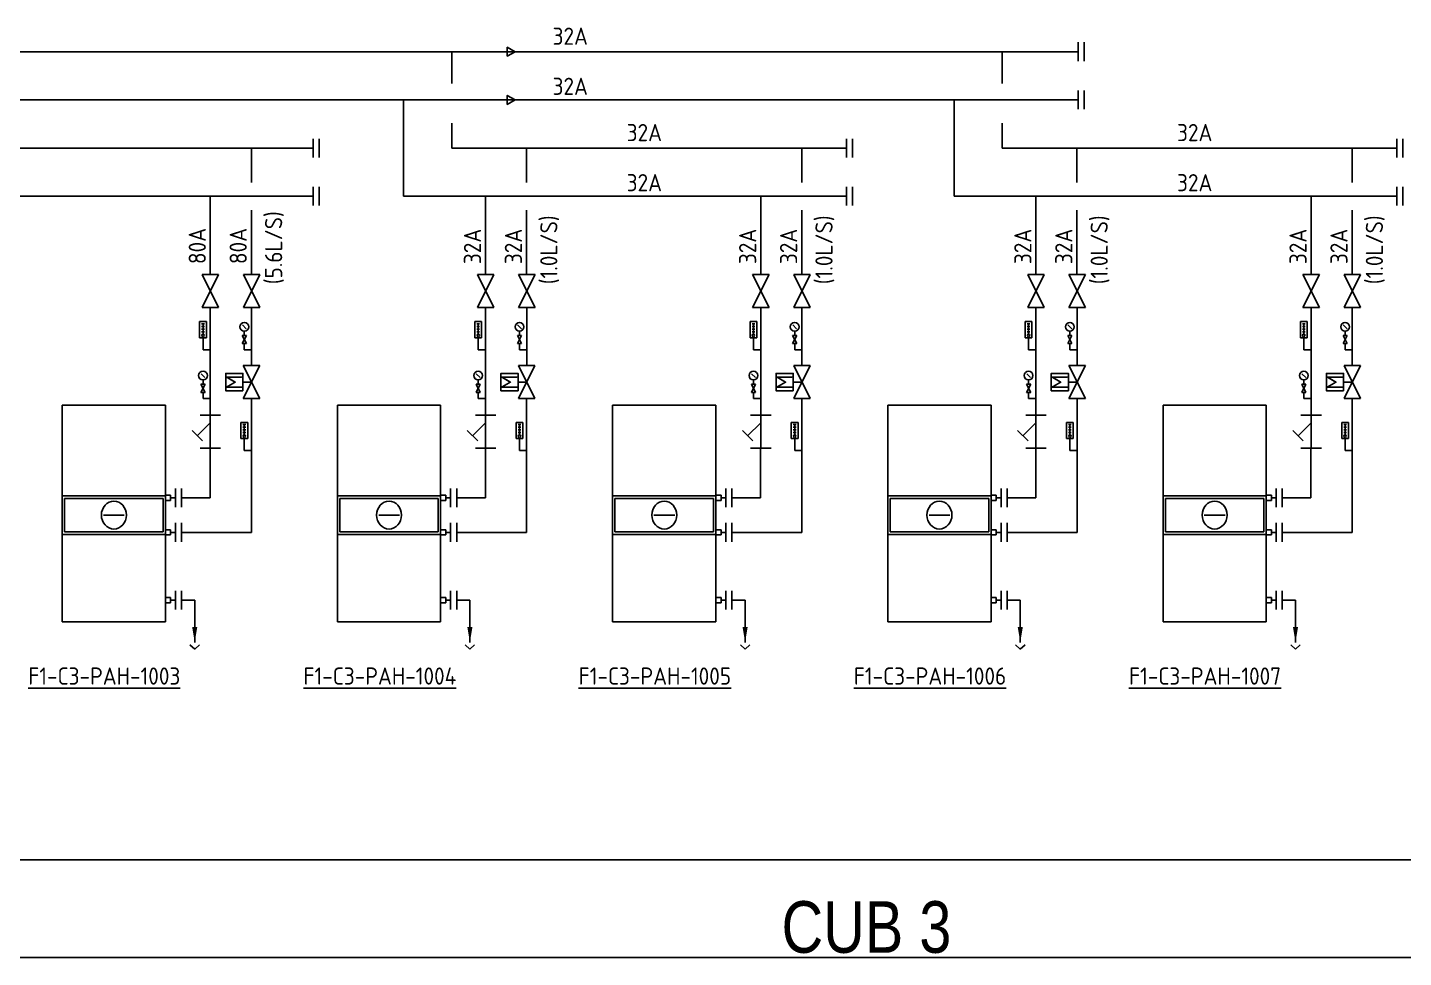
# Model space of a CAD drawing. Extents: x 41398 to 42063, y 84999 to 85463.
# Drawn here: x 41616.4 to 41816.4, y 85001.5 to 85136.6 of the extents above; entities that cross this region are included whole.
import ezdxf
from ezdxf.enums import TextEntityAlignment as Align

# ---------------------------------------------------------------- set-up
doc = ezdxf.new("R2010")
doc.units = 0
doc.header["$LTSCALE"] = 10
for name, color, linetype in [('A-DETL-01', 1, 'Continuous'), ('M-CWTR-9PIPE-R', 110, 'Continuous'), ('M-CWTR-9PIPE-S', 200, 'Continuous'), ('M-CWTR-TEXT', 3, 'Continuous'), ('M-CWTR-VAVE', 2, 'Continuous'), ('M-HVAC-CPIPE', 4, 'Continuous'), ('M-HVAC-EQPM', 22, 'Continuous'), ('M-HVAC-EQPM-TEXT', 4, 'Continuous'), ('M-PIPE-FITTING', 2, 'Continuous'), ('U-CDA-TXT', 4, 'Continuous'), ('U-CDA-V', 3, 'Continuous'), ('U-CH-V', 3, 'Continuous')]:
    doc.layers.add(name, color=color, linetype=linetype)
doc.styles.add('AA-TXT', font='isocp.shx', dxfattribs={"width": 0.8, "bigfont": 'chineset.shx'})

# ---------------------------------------------------------------- blocks, each defined once
blk = doc.blocks.new('A$C5D640173')
at = {"layer": 'U-CDA-V'}
for p, q in [((0, 0), (0, 2.72)), ((0.88, 0), (0.88, 2.72))]:
    blk.add_line(p, q, dxfattribs=at)

msp = doc.modelspace()

# ---------------------------------------------------------------- linework, layer by layer
at = {"color": 2}
msp.add_line((41412.16, 85001.53), (42061.53, 85001.53), dxfattribs=at)
at = {"layer": 'A-DETL-01', "linetype": 'Continuous'}
msp.add_line((41416.51, 85015.7), (42061.61, 85015.7), dxfattribs=at)
at = {"layer": 'M-CWTR-9PIPE-R'}
for p, q in [((41516.79, 85133.12), (41769.11, 85133.12)), ((41678.06, 85133.12), (41678.06, 85128.52)), ((41758.06, 85133.12), (41758.06, 85128.52)), ((41678.06, 85122.74), (41678.06, 85119.12)), ((41758.06, 85122.74), (41758.06, 85119.12)), ((41579.2, 85119.12), (41657.92, 85119.12)), ((41648.93, 85114.12), (41648.93, 85119.12)), ((41678.06, 85119.12), (41735.41, 85119.12)), ((41688.93, 85114.12), (41688.93, 85119.12)), ((41728.93, 85114.12), (41728.93, 85119.12)), ((41758.06, 85119.12), (41815.41, 85119.12)), ((41768.93, 85114.12), (41768.93, 85119.12)), ((41808.93, 85114.12), (41808.93, 85119.12)), ((41648.93, 85100.74), (41648.93, 85110.12)), ((41688.93, 85100.74), (41688.93, 85110.12)), ((41728.93, 85100.74), (41728.93, 85110.12)), ((41768.93, 85100.74), (41768.93, 85110.12)), ((41808.93, 85100.74), (41808.93, 85110.12)), ((41648.95, 85087.52), (41648.95, 85095.95)), ((41688.95, 85087.52), (41688.95, 85095.95)), ((41728.95, 85087.52), (41728.95, 85095.95)), ((41768.95, 85087.52), (41768.95, 85095.95)), ((41808.95, 85087.52), (41808.95, 85095.95)), ((41648.94, 85082.72), (41648.94, 85063.29)), ((41688.94, 85082.72), (41688.94, 85063.29)), ((41728.94, 85082.72), (41728.94, 85063.29)), ((41768.94, 85082.72), (41768.94, 85063.29)), ((41808.94, 85082.72), (41808.94, 85063.29)), ((41638.76, 85063.29), (41648.94, 85063.29)), ((41678.76, 85063.29), (41688.94, 85063.29)), ((41718.76, 85063.29), (41728.94, 85063.29)), ((41758.76, 85063.29), (41768.94, 85063.29)), ((41798.76, 85063.29), (41808.94, 85063.29))]:
    msp.add_line(p, q, dxfattribs=at)
msp.add_lwpolyline([(41687.25, 85133.12), (41686.13, 85133.76), (41686.13, 85132.47)], close=True, dxfattribs=at)
at = {"layer": 'M-CWTR-9PIPE-S'}
for p, q in [((41514.39, 85126.12), (41769.11, 85126.12)), ((41671.06, 85126.12), (41671.06, 85112.12)), ((41751.06, 85126.12), (41751.06, 85112.12)), ((41579.2, 85112.12), (41657.92, 85112.12)), ((41642.96, 85100.74), (41642.96, 85112.12)), ((41671.06, 85112.12), (41735.41, 85112.12)), ((41682.96, 85100.74), (41682.96, 85112.12)), ((41722.96, 85100.74), (41722.96, 85112.12)), ((41751.06, 85112.12), (41815.41, 85112.12)), ((41762.96, 85100.74), (41762.96, 85112.12)), ((41802.96, 85100.74), (41802.96, 85112.12)), ((41642.96, 85095.95), (41642.96, 85080.32)), ((41682.96, 85095.95), (41682.96, 85080.32)), ((41722.96, 85095.95), (41722.96, 85080.32)), ((41762.96, 85095.95), (41762.96, 85080.32)), ((41802.96, 85095.95), (41802.96, 85080.32)), ((41642.94, 85068.29), (41642.94, 85075.52)), ((41682.94, 85068.29), (41682.94, 85075.52)), ((41722.94, 85068.29), (41722.94, 85075.52)), ((41762.94, 85068.29), (41762.94, 85075.52)), ((41802.94, 85068.29), (41802.94, 85075.52)), ((41638.77, 85068.29), (41642.94, 85068.29)), ((41678.77, 85068.29), (41682.94, 85068.29)), ((41718.77, 85068.29), (41722.94, 85068.29)), ((41758.77, 85068.29), (41762.94, 85068.29)), ((41798.77, 85068.29), (41802.94, 85068.29))]:
    msp.add_line(p, q, dxfattribs=at)
msp.add_lwpolyline([(41687.25, 85126.12), (41686.13, 85126.76), (41686.13, 85125.47)], close=True, dxfattribs=at)
at = {"layer": 'M-CWTR-VAVE'}
for p, q in [((41641.77, 85095.94), (41644.17, 85100.74)), ((41644.17, 85095.94), (41641.77, 85100.74)), ((41644.17, 85100.74), (41641.77, 85100.74)), ((41647.76, 85095.94), (41650.16, 85100.74)), ((41650.16, 85095.94), (41647.76, 85100.74)), ((41650.16, 85100.74), (41647.76, 85100.74)), ((41681.77, 85095.94), (41684.17, 85100.74)), ((41684.17, 85095.94), (41681.77, 85100.74)), ((41684.17, 85100.74), (41681.77, 85100.74)), ((41687.76, 85095.94), (41690.16, 85100.74)), ((41690.16, 85095.94), (41687.76, 85100.74)), ((41690.16, 85100.74), (41687.76, 85100.74)), ((41721.77, 85095.94), (41724.17, 85100.74)), ((41724.17, 85095.94), (41721.77, 85100.74)), ((41724.17, 85100.74), (41721.77, 85100.74)), ((41727.76, 85095.94), (41730.16, 85100.74)), ((41730.16, 85095.94), (41727.76, 85100.74)), ((41730.16, 85100.74), (41727.76, 85100.74)), ((41761.77, 85095.94), (41764.17, 85100.74)), ((41764.17, 85095.94), (41761.77, 85100.74)), ((41764.17, 85100.74), (41761.77, 85100.74)), ((41767.76, 85095.94), (41770.16, 85100.74)), ((41770.16, 85095.94), (41767.76, 85100.74)), ((41770.16, 85100.74), (41767.76, 85100.74)), ((41801.77, 85095.94), (41804.17, 85100.74)), ((41804.17, 85095.94), (41801.77, 85100.74)), ((41804.17, 85100.74), (41801.77, 85100.74)), ((41807.76, 85095.94), (41810.16, 85100.74)), ((41810.16, 85095.94), (41807.76, 85100.74)), ((41810.16, 85100.74), (41807.76, 85100.74)), ((41644.17, 85095.94), (41641.77, 85095.94)), ((41650.16, 85095.94), (41647.76, 85095.94)), ((41684.17, 85095.94), (41681.77, 85095.94)), ((41690.16, 85095.94), (41687.76, 85095.94)), ((41724.17, 85095.94), (41721.77, 85095.94)), ((41730.16, 85095.94), (41727.76, 85095.94)), ((41764.17, 85095.94), (41761.77, 85095.94)), ((41770.16, 85095.94), (41767.76, 85095.94)), ((41804.17, 85095.94), (41801.77, 85095.94)), ((41810.16, 85095.94), (41807.76, 85095.94)), ((41641.41, 85093.9), (41642.39, 85093.9)), ((41641.41, 85093.9), (41642.39, 85093.9)), ((41641.41, 85093.9), (41641.41, 85091.55)), ((41641.41, 85093.9), (41641.41, 85091.55)), ((41641.7, 85093.58), (41642.1, 85093.58)), ((41641.7, 85093.58), (41642.1, 85093.58)), ((41641.7, 85093.19), (41642.1, 85093.19)), ((41641.7, 85093.19), (41642.1, 85093.19)), ((41641.7, 85092.8), (41642.1, 85092.8)), ((41641.7, 85092.8), (41642.1, 85092.8)), ((41641.7, 85092.41), (41642.1, 85092.41)), ((41641.7, 85092.41), (41642.1, 85092.41)), ((41641.9, 85093.7), (41641.9, 85092.08)), ((41641.9, 85093.7), (41641.9, 85092.08)), ((41642.39, 85093.9), (41642.39, 85091.55)), ((41642.39, 85093.9), (41642.39, 85091.55)), ((41648.18, 85092.88), (41647.62, 85093.43)), ((41647.9, 85092.51), (41647.9, 85091.91)), ((41681.41, 85093.9), (41682.39, 85093.9)), ((41681.41, 85093.9), (41682.39, 85093.9)), ((41681.41, 85093.9), (41681.41, 85091.55)), ((41681.41, 85093.9), (41681.41, 85091.55)), ((41681.7, 85093.58), (41682.1, 85093.58)), ((41681.7, 85093.58), (41682.1, 85093.58)), ((41681.7, 85093.19), (41682.1, 85093.19)), ((41681.7, 85093.19), (41682.1, 85093.19)), ((41681.7, 85092.8), (41682.1, 85092.8)), ((41681.7, 85092.8), (41682.1, 85092.8)), ((41681.7, 85092.41), (41682.1, 85092.41)), ((41681.7, 85092.41), (41682.1, 85092.41)), ((41681.9, 85093.7), (41681.9, 85092.08)), ((41681.9, 85093.7), (41681.9, 85092.08)), ((41682.39, 85093.9), (41682.39, 85091.55)), ((41682.39, 85093.9), (41682.39, 85091.55)), ((41688.18, 85092.88), (41687.62, 85093.43)), ((41687.9, 85092.51), (41687.9, 85091.91)), ((41721.41, 85093.9), (41722.39, 85093.9)), ((41721.41, 85093.9), (41722.39, 85093.9)), ((41721.41, 85093.9), (41721.41, 85091.55)), ((41721.41, 85093.9), (41721.41, 85091.55)), ((41721.7, 85093.58), (41722.1, 85093.58)), ((41721.7, 85093.58), (41722.1, 85093.58)), ((41721.7, 85093.19), (41722.1, 85093.19)), ((41721.7, 85093.19), (41722.1, 85093.19)), ((41721.7, 85092.8), (41722.1, 85092.8)), ((41721.7, 85092.8), (41722.1, 85092.8)), ((41721.7, 85092.41), (41722.1, 85092.41)), ((41721.7, 85092.41), (41722.1, 85092.41)), ((41721.9, 85093.7), (41721.9, 85092.08)), ((41721.9, 85093.7), (41721.9, 85092.08)), ((41722.39, 85093.9), (41722.39, 85091.55)), ((41722.39, 85093.9), (41722.39, 85091.55)), ((41728.18, 85092.88), (41727.62, 85093.43)), ((41727.9, 85092.51), (41727.9, 85091.91)), ((41761.41, 85093.9), (41762.39, 85093.9)), ((41761.41, 85093.9), (41762.39, 85093.9)), ((41761.41, 85093.9), (41761.41, 85091.55)), ((41761.41, 85093.9), (41761.41, 85091.55)), ((41761.7, 85093.58), (41762.1, 85093.58)), ((41761.7, 85093.58), (41762.1, 85093.58)), ((41761.7, 85093.19), (41762.1, 85093.19)), ((41761.7, 85093.19), (41762.1, 85093.19)), ((41761.7, 85092.8), (41762.1, 85092.8)), ((41761.7, 85092.8), (41762.1, 85092.8)), ((41761.7, 85092.41), (41762.1, 85092.41)), ((41761.7, 85092.41), (41762.1, 85092.41)), ((41761.9, 85093.7), (41761.9, 85092.08)), ((41761.9, 85093.7), (41761.9, 85092.08)), ((41762.39, 85093.9), (41762.39, 85091.55)), ((41762.39, 85093.9), (41762.39, 85091.55)), ((41768.18, 85092.88), (41767.62, 85093.43)), ((41767.9, 85092.51), (41767.9, 85091.91)), ((41801.41, 85093.9), (41802.39, 85093.9)), ((41801.41, 85093.9), (41802.39, 85093.9)), ((41801.41, 85093.9), (41801.41, 85091.55)), ((41801.41, 85093.9), (41801.41, 85091.55)), ((41801.7, 85093.58), (41802.1, 85093.58)), ((41801.7, 85093.58), (41802.1, 85093.58)), ((41801.7, 85093.19), (41802.1, 85093.19)), ((41801.7, 85093.19), (41802.1, 85093.19)), ((41801.7, 85092.8), (41802.1, 85092.8)), ((41801.7, 85092.8), (41802.1, 85092.8)), ((41801.7, 85092.41), (41802.1, 85092.41)), ((41801.7, 85092.41), (41802.1, 85092.41)), ((41801.9, 85093.7), (41801.9, 85092.08)), ((41801.9, 85093.7), (41801.9, 85092.08)), ((41802.39, 85093.9), (41802.39, 85091.55)), ((41802.39, 85093.9), (41802.39, 85091.55)), ((41808.18, 85092.88), (41807.62, 85093.43)), ((41807.9, 85092.51), (41807.9, 85091.91)), ((41641.41, 85091.55), (41642.39, 85091.55)), ((41641.41, 85091.55), (41642.39, 85091.55)), ((41641.9, 85091.55), (41641.9, 85089.81)), ((41641.9, 85091.55), (41641.9, 85089.81)), ((41648.2, 85091.91), (41647.6, 85090.71)), ((41648.2, 85090.71), (41647.6, 85091.91)), ((41647.6, 85091.91), (41648.2, 85091.91)), ((41648.2, 85090.71), (41647.6, 85090.71)), ((41647.9, 85090.71), (41647.9, 85089.81)), ((41681.41, 85091.55), (41682.39, 85091.55)), ((41681.41, 85091.55), (41682.39, 85091.55)), ((41681.9, 85091.55), (41681.9, 85089.81)), ((41681.9, 85091.55), (41681.9, 85089.81)), ((41688.2, 85091.91), (41687.6, 85090.71)), ((41688.2, 85090.71), (41687.6, 85091.91)), ((41687.6, 85091.91), (41688.2, 85091.91)), ((41688.2, 85090.71), (41687.6, 85090.71)), ((41687.9, 85090.71), (41687.9, 85089.81)), ((41721.41, 85091.55), (41722.39, 85091.55)), ((41721.41, 85091.55), (41722.39, 85091.55)), ((41721.9, 85091.55), (41721.9, 85089.81)), ((41721.9, 85091.55), (41721.9, 85089.81)), ((41728.2, 85091.91), (41727.6, 85090.71)), ((41728.2, 85090.71), (41727.6, 85091.91)), ((41727.6, 85091.91), (41728.2, 85091.91)), ((41728.2, 85090.71), (41727.6, 85090.71)), ((41727.9, 85090.71), (41727.9, 85089.81)), ((41761.41, 85091.55), (41762.39, 85091.55)), ((41761.41, 85091.55), (41762.39, 85091.55)), ((41761.9, 85091.55), (41761.9, 85089.81)), ((41761.9, 85091.55), (41761.9, 85089.81)), ((41768.2, 85091.91), (41767.6, 85090.71)), ((41768.2, 85090.71), (41767.6, 85091.91)), ((41767.6, 85091.91), (41768.2, 85091.91)), ((41768.2, 85090.71), (41767.6, 85090.71)), ((41767.9, 85090.71), (41767.9, 85089.81)), ((41801.41, 85091.55), (41802.39, 85091.55)), ((41801.41, 85091.55), (41802.39, 85091.55)), ((41801.9, 85091.55), (41801.9, 85089.81)), ((41801.9, 85091.55), (41801.9, 85089.81)), ((41808.2, 85091.91), (41807.6, 85090.71)), ((41808.2, 85090.71), (41807.6, 85091.91)), ((41807.6, 85091.91), (41808.2, 85091.91)), ((41808.2, 85090.71), (41807.6, 85090.71)), ((41807.9, 85090.71), (41807.9, 85089.81)), ((41641.9, 85089.81), (41642.94, 85089.81)), ((41647.9, 85089.81), (41648.94, 85089.81)), ((41681.9, 85089.81), (41682.94, 85089.81)), ((41687.9, 85089.81), (41688.94, 85089.81)), ((41721.9, 85089.81), (41722.94, 85089.81)), ((41727.9, 85089.81), (41728.94, 85089.81)), ((41761.9, 85089.81), (41762.94, 85089.81)), ((41767.9, 85089.81), (41768.94, 85089.81)), ((41801.9, 85089.81), (41802.94, 85089.81)), ((41807.9, 85089.81), (41808.94, 85089.81)), ((41642.18, 85085.78), (41641.62, 85086.33)), ((41647.75, 85082.72), (41650.15, 85087.52)), ((41650.15, 85082.72), (41647.75, 85087.52)), ((41650.15, 85087.52), (41647.75, 85087.52)), ((41682.18, 85085.78), (41681.62, 85086.33)), ((41687.75, 85082.72), (41690.15, 85087.52)), ((41690.15, 85082.72), (41687.75, 85087.52)), ((41690.15, 85087.52), (41687.75, 85087.52)), ((41722.18, 85085.78), (41721.62, 85086.33)), ((41727.75, 85082.72), (41730.15, 85087.52)), ((41730.15, 85082.72), (41727.75, 85087.52)), ((41730.15, 85087.52), (41727.75, 85087.52)), ((41762.18, 85085.78), (41761.62, 85086.33)), ((41767.75, 85082.72), (41770.15, 85087.52)), ((41770.15, 85082.72), (41767.75, 85087.52)), ((41770.15, 85087.52), (41767.75, 85087.52)), ((41802.18, 85085.78), (41801.62, 85086.33)), ((41807.75, 85082.72), (41810.15, 85087.52)), ((41810.15, 85082.72), (41807.75, 85087.52)), ((41810.15, 85087.52), (41807.75, 85087.52)), ((41642.2, 85084.82), (41641.6, 85083.62)), ((41642.2, 85083.62), (41641.6, 85084.82)), ((41641.6, 85084.82), (41642.2, 85084.82)), ((41641.9, 85085.42), (41641.9, 85084.82)), ((41682.2, 85084.82), (41681.6, 85083.62)), ((41682.2, 85083.62), (41681.6, 85084.82)), ((41681.6, 85084.82), (41682.2, 85084.82)), ((41681.9, 85085.42), (41681.9, 85084.82)), ((41722.2, 85084.82), (41721.6, 85083.62)), ((41722.2, 85083.62), (41721.6, 85084.82)), ((41721.6, 85084.82), (41722.2, 85084.82)), ((41721.9, 85085.42), (41721.9, 85084.82)), ((41762.2, 85084.82), (41761.6, 85083.62)), ((41762.2, 85083.62), (41761.6, 85084.82)), ((41761.6, 85084.82), (41762.2, 85084.82)), ((41761.9, 85085.42), (41761.9, 85084.82)), ((41802.2, 85084.82), (41801.6, 85083.62)), ((41802.2, 85083.62), (41801.6, 85084.82)), ((41801.6, 85084.82), (41802.2, 85084.82)), ((41801.9, 85085.42), (41801.9, 85084.82)), ((41642.2, 85083.62), (41641.6, 85083.62)), ((41641.9, 85083.62), (41641.9, 85082.72)), ((41641.9, 85082.72), (41642.94, 85082.72)), ((41650.15, 85082.72), (41647.75, 85082.72)), ((41682.2, 85083.62), (41681.6, 85083.62)), ((41681.9, 85083.62), (41681.9, 85082.72)), ((41681.9, 85082.72), (41682.94, 85082.72)), ((41690.15, 85082.72), (41687.75, 85082.72)), ((41722.2, 85083.62), (41721.6, 85083.62)), ((41721.9, 85083.62), (41721.9, 85082.72)), ((41721.9, 85082.72), (41722.94, 85082.72)), ((41730.15, 85082.72), (41727.75, 85082.72)), ((41762.2, 85083.62), (41761.6, 85083.62)), ((41761.9, 85083.62), (41761.9, 85082.72)), ((41761.9, 85082.72), (41762.94, 85082.72)), ((41770.15, 85082.72), (41767.75, 85082.72)), ((41802.2, 85083.62), (41801.6, 85083.62)), ((41801.9, 85083.62), (41801.9, 85082.72)), ((41801.9, 85082.72), (41802.94, 85082.72)), ((41810.15, 85082.72), (41807.75, 85082.72)), ((41644.46, 85080.32), (41641.49, 85080.32)), ((41642.96, 85080.32), (41642.96, 85075.52)), ((41684.46, 85080.32), (41681.49, 85080.32)), ((41682.96, 85080.32), (41682.96, 85075.52)), ((41724.46, 85080.32), (41721.49, 85080.32)), ((41722.96, 85080.32), (41722.96, 85075.52)), ((41764.46, 85080.32), (41761.49, 85080.32)), ((41762.96, 85080.32), (41762.96, 85075.52)), ((41804.46, 85080.32), (41801.49, 85080.32)), ((41802.96, 85080.32), (41802.96, 85075.52)), ((41640.3, 85078.08), (41641.82, 85076.56)), ((41642.96, 85079.22), (41641.06, 85077.32)), ((41647.41, 85079.27), (41648.39, 85079.27)), ((41647.41, 85079.27), (41648.39, 85079.27)), ((41647.41, 85079.27), (41647.41, 85076.92)), ((41647.41, 85079.27), (41647.41, 85076.92)), ((41647.7, 85078.95), (41648.1, 85078.95)), ((41647.7, 85078.95), (41648.1, 85078.95)), ((41647.7, 85078.56), (41648.1, 85078.56)), ((41647.7, 85078.56), (41648.1, 85078.56)), ((41647.7, 85078.17), (41648.1, 85078.17)), ((41647.7, 85078.17), (41648.1, 85078.17)), ((41647.9, 85079.06), (41647.9, 85077.45)), ((41647.9, 85079.06), (41647.9, 85077.45)), ((41648.39, 85079.27), (41648.39, 85076.92)), ((41648.39, 85079.27), (41648.39, 85076.92)), ((41680.3, 85078.08), (41681.82, 85076.56)), ((41682.96, 85079.22), (41681.06, 85077.32)), ((41687.41, 85079.27), (41688.39, 85079.27)), ((41687.41, 85079.27), (41688.39, 85079.27)), ((41687.41, 85079.27), (41687.41, 85076.92)), ((41687.41, 85079.27), (41687.41, 85076.92)), ((41687.7, 85078.95), (41688.1, 85078.95)), ((41687.7, 85078.95), (41688.1, 85078.95)), ((41687.7, 85078.56), (41688.1, 85078.56)), ((41687.7, 85078.56), (41688.1, 85078.56)), ((41687.7, 85078.17), (41688.1, 85078.17)), ((41687.7, 85078.17), (41688.1, 85078.17)), ((41687.9, 85079.06), (41687.9, 85077.45)), ((41687.9, 85079.06), (41687.9, 85077.45)), ((41688.39, 85079.27), (41688.39, 85076.92)), ((41688.39, 85079.27), (41688.39, 85076.92)), ((41720.3, 85078.08), (41721.82, 85076.56)), ((41722.96, 85079.22), (41721.06, 85077.32)), ((41727.41, 85079.27), (41728.39, 85079.27)), ((41727.41, 85079.27), (41728.39, 85079.27)), ((41727.41, 85079.27), (41727.41, 85076.92)), ((41727.41, 85079.27), (41727.41, 85076.92)), ((41727.7, 85078.95), (41728.1, 85078.95)), ((41727.7, 85078.95), (41728.1, 85078.95)), ((41727.7, 85078.56), (41728.1, 85078.56)), ((41727.7, 85078.56), (41728.1, 85078.56)), ((41727.7, 85078.17), (41728.1, 85078.17)), ((41727.7, 85078.17), (41728.1, 85078.17)), ((41727.9, 85079.06), (41727.9, 85077.45)), ((41727.9, 85079.06), (41727.9, 85077.45)), ((41728.39, 85079.27), (41728.39, 85076.92)), ((41728.39, 85079.27), (41728.39, 85076.92)), ((41760.3, 85078.08), (41761.82, 85076.56)), ((41762.96, 85079.22), (41761.06, 85077.32)), ((41767.41, 85079.27), (41768.39, 85079.27)), ((41767.41, 85079.27), (41768.39, 85079.27)), ((41767.41, 85079.27), (41767.41, 85076.92)), ((41767.41, 85079.27), (41767.41, 85076.92)), ((41767.7, 85078.95), (41768.1, 85078.95)), ((41767.7, 85078.95), (41768.1, 85078.95)), ((41767.7, 85078.56), (41768.1, 85078.56)), ((41767.7, 85078.56), (41768.1, 85078.56)), ((41767.7, 85078.17), (41768.1, 85078.17)), ((41767.7, 85078.17), (41768.1, 85078.17)), ((41767.9, 85079.06), (41767.9, 85077.45)), ((41767.9, 85079.06), (41767.9, 85077.45)), ((41768.39, 85079.27), (41768.39, 85076.92)), ((41768.39, 85079.27), (41768.39, 85076.92)), ((41800.3, 85078.08), (41801.82, 85076.56)), ((41802.96, 85079.22), (41801.06, 85077.32)), ((41807.41, 85079.27), (41808.39, 85079.27)), ((41807.41, 85079.27), (41808.39, 85079.27)), ((41807.41, 85079.27), (41807.41, 85076.92)), ((41807.41, 85079.27), (41807.41, 85076.92)), ((41807.7, 85078.95), (41808.1, 85078.95)), ((41807.7, 85078.95), (41808.1, 85078.95)), ((41807.7, 85078.56), (41808.1, 85078.56)), ((41807.7, 85078.56), (41808.1, 85078.56)), ((41807.7, 85078.17), (41808.1, 85078.17)), ((41807.7, 85078.17), (41808.1, 85078.17)), ((41807.9, 85079.06), (41807.9, 85077.45)), ((41807.9, 85079.06), (41807.9, 85077.45)), ((41808.39, 85079.27), (41808.39, 85076.92)), ((41808.39, 85079.27), (41808.39, 85076.92)), ((41647.41, 85076.92), (41648.39, 85076.92)), ((41647.41, 85076.92), (41648.39, 85076.92)), ((41647.7, 85077.78), (41648.1, 85077.78)), ((41647.7, 85077.78), (41648.1, 85077.78)), ((41647.9, 85076.92), (41647.9, 85075.18)), ((41647.9, 85076.92), (41647.9, 85075.18)), ((41687.41, 85076.92), (41688.39, 85076.92)), ((41687.41, 85076.92), (41688.39, 85076.92)), ((41687.7, 85077.78), (41688.1, 85077.78)), ((41687.7, 85077.78), (41688.1, 85077.78)), ((41687.9, 85076.92), (41687.9, 85075.18)), ((41687.9, 85076.92), (41687.9, 85075.18)), ((41727.41, 85076.92), (41728.39, 85076.92)), ((41727.41, 85076.92), (41728.39, 85076.92)), ((41727.7, 85077.78), (41728.1, 85077.78)), ((41727.7, 85077.78), (41728.1, 85077.78)), ((41727.9, 85076.92), (41727.9, 85075.18)), ((41727.9, 85076.92), (41727.9, 85075.18)), ((41767.41, 85076.92), (41768.39, 85076.92)), ((41767.41, 85076.92), (41768.39, 85076.92)), ((41767.7, 85077.78), (41768.1, 85077.78)), ((41767.7, 85077.78), (41768.1, 85077.78)), ((41767.9, 85076.92), (41767.9, 85075.18)), ((41767.9, 85076.92), (41767.9, 85075.18)), ((41807.41, 85076.92), (41808.39, 85076.92)), ((41807.41, 85076.92), (41808.39, 85076.92)), ((41807.7, 85077.78), (41808.1, 85077.78)), ((41807.7, 85077.78), (41808.1, 85077.78)), ((41807.9, 85076.92), (41807.9, 85075.18)), ((41807.9, 85076.92), (41807.9, 85075.18)), ((41644.46, 85075.52), (41641.49, 85075.52)), ((41647.9, 85075.18), (41648.94, 85075.18)), ((41684.46, 85075.52), (41681.49, 85075.52)), ((41687.9, 85075.18), (41688.94, 85075.18)), ((41724.46, 85075.52), (41721.49, 85075.52)), ((41727.9, 85075.18), (41728.94, 85075.18)), ((41764.46, 85075.52), (41761.49, 85075.52)), ((41767.9, 85075.18), (41768.94, 85075.18)), ((41804.46, 85075.52), (41801.49, 85075.52)), ((41807.9, 85075.18), (41808.94, 85075.18))]:
    msp.add_line(p, q, dxfattribs=at)
for centre, radius in [((41641.9, 85091.91), 0.174), ((41641.9, 85091.91), 0.174), ((41647.9, 85093.15), 0.637), ((41681.9, 85091.91), 0.174), ((41681.9, 85091.91), 0.174), ((41687.9, 85093.15), 0.637), ((41721.9, 85091.91), 0.174), ((41721.9, 85091.91), 0.174), ((41727.9, 85093.15), 0.637), ((41761.9, 85091.91), 0.174), ((41761.9, 85091.91), 0.174), ((41767.9, 85093.15), 0.637), ((41801.9, 85091.91), 0.174), ((41801.9, 85091.91), 0.174), ((41807.9, 85093.15), 0.637), ((41641.9, 85086.06), 0.637), ((41681.9, 85086.06), 0.637), ((41721.9, 85086.06), 0.637), ((41761.9, 85086.06), 0.637), ((41801.9, 85086.06), 0.637), ((41647.9, 85077.27), 0.174), ((41647.9, 85077.27), 0.174), ((41687.9, 85077.27), 0.174), ((41687.9, 85077.27), 0.174), ((41727.9, 85077.27), 0.174), ((41727.9, 85077.27), 0.174), ((41767.9, 85077.27), 0.174), ((41767.9, 85077.27), 0.174), ((41807.9, 85077.27), 0.174), ((41807.9, 85077.27), 0.174)]:
    msp.add_circle(centre, radius, dxfattribs=at)
at = {"layer": 'M-HVAC-CPIPE'}
for p, q in [((41638.77, 85053.42), (41640.69, 85053.42)), ((41640.69, 85047.3), (41640.69, 85053.42)), ((41678.77, 85053.42), (41680.69, 85053.42)), ((41680.69, 85047.3), (41680.69, 85053.42)), ((41718.77, 85053.42), (41720.69, 85053.42)), ((41720.69, 85047.3), (41720.69, 85053.42)), ((41758.77, 85053.42), (41760.69, 85053.42)), ((41760.69, 85047.3), (41760.69, 85053.42)), ((41798.77, 85053.42), (41800.69, 85053.42)), ((41800.69, 85047.3), (41800.69, 85053.42))]:
    msp.add_line(p, q, dxfattribs=at)
at = {"layer": 'M-HVAC-EQPM'}
for p, q in [((41621.44, 85050.28), (41621.44, 85081.79)), ((41636.44, 85081.79), (41621.44, 85081.79)), ((41636.44, 85050.28), (41636.44, 85081.79)), ((41661.44, 85050.28), (41661.44, 85081.79)), ((41676.44, 85081.79), (41661.44, 85081.79)), ((41676.44, 85050.28), (41676.44, 85081.79)), ((41701.44, 85050.28), (41701.44, 85081.79)), ((41716.44, 85081.79), (41701.44, 85081.79)), ((41716.44, 85050.28), (41716.44, 85081.79)), ((41741.44, 85050.28), (41741.44, 85081.79)), ((41756.44, 85081.79), (41741.44, 85081.79)), ((41756.44, 85050.28), (41756.44, 85081.79)), ((41781.44, 85050.28), (41781.44, 85081.79)), ((41796.44, 85081.79), (41781.44, 85081.79)), ((41796.44, 85050.28), (41796.44, 85081.79)), ((41636.44, 85068.61), (41621.44, 85068.61)), ((41621.78, 85063.34), (41621.78, 85068.23)), ((41636.1, 85068.23), (41621.78, 85068.23)), ((41636.1, 85063.34), (41636.1, 85068.23)), ((41637.19, 85068.67), (41636.44, 85068.67)), ((41637.19, 85067.91), (41637.19, 85068.67)), ((41637.19, 85068.29), (41637.89, 85068.29)), ((41676.44, 85068.61), (41661.44, 85068.61)), ((41661.78, 85063.34), (41661.78, 85068.23)), ((41676.1, 85068.23), (41661.78, 85068.23)), ((41676.1, 85063.34), (41676.1, 85068.23)), ((41677.19, 85068.67), (41676.44, 85068.67)), ((41677.19, 85067.91), (41677.19, 85068.67)), ((41677.19, 85068.29), (41677.89, 85068.29)), ((41716.44, 85068.61), (41701.44, 85068.61)), ((41701.78, 85063.34), (41701.78, 85068.23)), ((41716.1, 85068.23), (41701.78, 85068.23)), ((41716.1, 85063.34), (41716.1, 85068.23)), ((41717.19, 85068.67), (41716.44, 85068.67)), ((41717.19, 85067.91), (41717.19, 85068.67)), ((41717.19, 85068.29), (41717.89, 85068.29)), ((41756.44, 85068.61), (41741.44, 85068.61)), ((41741.78, 85063.34), (41741.78, 85068.23)), ((41756.1, 85068.23), (41741.78, 85068.23)), ((41756.1, 85063.34), (41756.1, 85068.23)), ((41757.19, 85068.67), (41756.44, 85068.67)), ((41757.19, 85067.91), (41757.19, 85068.67)), ((41757.19, 85068.29), (41757.89, 85068.29)), ((41796.44, 85068.61), (41781.44, 85068.61)), ((41781.78, 85063.34), (41781.78, 85068.23)), ((41796.1, 85068.23), (41781.78, 85068.23)), ((41796.1, 85063.34), (41796.1, 85068.23)), ((41797.19, 85068.67), (41796.44, 85068.67)), ((41797.19, 85067.91), (41797.19, 85068.67)), ((41797.19, 85068.29), (41797.89, 85068.29)), ((41636.44, 85067.91), (41637.19, 85067.91)), ((41676.44, 85067.91), (41677.19, 85067.91)), ((41716.44, 85067.91), (41717.19, 85067.91)), ((41756.44, 85067.91), (41757.19, 85067.91)), ((41796.44, 85067.91), (41797.19, 85067.91)), ((41627.43, 85065.79), (41630.46, 85065.79)), ((41667.43, 85065.79), (41670.46, 85065.79)), ((41707.43, 85065.79), (41710.46, 85065.79)), ((41747.43, 85065.79), (41750.46, 85065.79)), ((41787.43, 85065.79), (41790.46, 85065.79)), ((41621.44, 85062.97), (41636.44, 85062.97)), ((41621.78, 85063.34), (41636.1, 85063.34)), ((41637.19, 85063.67), (41636.44, 85063.67)), ((41636.44, 85062.91), (41637.19, 85062.91)), ((41637.19, 85062.91), (41637.19, 85063.67)), ((41637.19, 85063.29), (41637.89, 85063.29)), ((41661.44, 85062.97), (41676.44, 85062.97)), ((41661.78, 85063.34), (41676.1, 85063.34)), ((41677.19, 85063.67), (41676.44, 85063.67)), ((41676.44, 85062.91), (41677.19, 85062.91)), ((41677.19, 85062.91), (41677.19, 85063.67)), ((41677.19, 85063.29), (41677.89, 85063.29)), ((41701.44, 85062.97), (41716.44, 85062.97)), ((41701.78, 85063.34), (41716.1, 85063.34)), ((41717.19, 85063.67), (41716.44, 85063.67)), ((41716.44, 85062.91), (41717.19, 85062.91)), ((41717.19, 85062.91), (41717.19, 85063.67)), ((41717.19, 85063.29), (41717.89, 85063.29)), ((41741.44, 85062.97), (41756.44, 85062.97)), ((41741.78, 85063.34), (41756.1, 85063.34)), ((41757.19, 85063.67), (41756.44, 85063.67)), ((41756.44, 85062.91), (41757.19, 85062.91)), ((41757.19, 85062.91), (41757.19, 85063.67)), ((41757.19, 85063.29), (41757.89, 85063.29)), ((41781.44, 85062.97), (41796.44, 85062.97)), ((41781.78, 85063.34), (41796.1, 85063.34)), ((41797.19, 85063.67), (41796.44, 85063.67)), ((41796.44, 85062.91), (41797.19, 85062.91)), ((41797.19, 85062.91), (41797.19, 85063.67)), ((41797.19, 85063.29), (41797.89, 85063.29)), ((41637.19, 85053.8), (41636.44, 85053.8)), ((41636.44, 85053.04), (41637.19, 85053.04)), ((41637.19, 85053.04), (41637.19, 85053.8)), ((41637.19, 85053.42), (41637.89, 85053.42)), ((41677.19, 85053.8), (41676.44, 85053.8)), ((41676.44, 85053.04), (41677.19, 85053.04)), ((41677.19, 85053.04), (41677.19, 85053.8)), ((41677.19, 85053.42), (41677.89, 85053.42)), ((41717.19, 85053.8), (41716.44, 85053.8)), ((41716.44, 85053.04), (41717.19, 85053.04)), ((41717.19, 85053.04), (41717.19, 85053.8)), ((41717.19, 85053.42), (41717.89, 85053.42)), ((41757.19, 85053.8), (41756.44, 85053.8)), ((41756.44, 85053.04), (41757.19, 85053.04)), ((41757.19, 85053.04), (41757.19, 85053.8)), ((41757.19, 85053.42), (41757.89, 85053.42)), ((41797.19, 85053.8), (41796.44, 85053.8)), ((41796.44, 85053.04), (41797.19, 85053.04)), ((41797.19, 85053.04), (41797.19, 85053.8)), ((41797.19, 85053.42), (41797.89, 85053.42)), ((41621.44, 85050.28), (41636.44, 85050.28)), ((41661.44, 85050.28), (41676.44, 85050.28)), ((41701.44, 85050.28), (41716.44, 85050.28)), ((41741.44, 85050.28), (41756.44, 85050.28)), ((41781.44, 85050.28), (41796.44, 85050.28))]:
    msp.add_line(p, q, dxfattribs=at)
at = {"layer": 'M-HVAC-EQPM', "extrusion": (0, 0, -1)}
for centre in [(41628.94, 85065.79), (41668.94, 85065.79), (41708.94, 85065.79), (41748.94, 85065.79), (41788.94, 85065.79)]:
    msp.add_ellipse(centre, major_axis=(0, 2.02), ratio=0.9, start_param=-1.570796, end_param=4.712389, dxfattribs=at)
at = {"layer": 'M-PIPE-FITTING', "ltscale": 0.1}
for p, q in [((41648.95, 85085.12), (41647.69, 85085.12)), ((41688.95, 85085.12), (41687.69, 85085.12)), ((41728.95, 85085.12), (41727.69, 85085.12)), ((41768.95, 85085.12), (41767.69, 85085.12)), ((41808.95, 85085.12), (41807.69, 85085.12))]:
    msp.add_line(p, q, dxfattribs=at)
for points in [[(41647.69, 85083.87), (41645.19, 85083.87), (41645.19, 85086.37), (41647.69, 85086.37)], [(41687.69, 85083.87), (41685.19, 85083.87), (41685.19, 85086.37), (41687.69, 85086.37)], [(41727.69, 85083.87), (41725.19, 85083.87), (41725.19, 85086.37), (41727.69, 85086.37)], [(41767.69, 85083.87), (41765.19, 85083.87), (41765.19, 85086.37), (41767.69, 85086.37)], [(41807.69, 85083.87), (41805.19, 85083.87), (41805.19, 85086.37), (41807.69, 85086.37)]]:
    msp.add_lwpolyline(points, close=True, dxfattribs=at)
at = {"layer": 'U-CH-V'}
for p, q in [((41640, 85046.93), (41640.69, 85046.3)), ((41641.38, 85046.93), (41640.69, 85046.3)), ((41680, 85046.93), (41680.69, 85046.3)), ((41681.38, 85046.93), (41680.69, 85046.3)), ((41720, 85046.93), (41720.69, 85046.3)), ((41721.38, 85046.93), (41720.69, 85046.3)), ((41760, 85046.93), (41760.69, 85046.3)), ((41761.38, 85046.93), (41760.69, 85046.3)), ((41800, 85046.93), (41800.69, 85046.3)), ((41801.38, 85046.93), (41800.69, 85046.3))]:
    msp.add_line(p, q, dxfattribs=at)
for points in [[(41640.69, 85047.3, 0, 0.737, 0), (41640.69, 85049.52, 0, 0, 0)], [(41680.69, 85047.3, 0, 0.737, 0), (41680.69, 85049.52, 0, 0, 0)], [(41720.69, 85047.3, 0, 0.737, 0), (41720.69, 85049.52, 0, 0, 0)], [(41760.69, 85047.3, 0, 0.737, 0), (41760.69, 85049.52, 0, 0, 0)], [(41800.69, 85047.3, 0, 0.737, 0), (41800.69, 85049.52, 0, 0, 0)]]:
    msp.add_lwpolyline(points, format="xyseb", dxfattribs=at)

# ---------------------------------------------------------------- block references
at = {"layer": 'U-CDA-TXT'}
for p in [(41769.11, 85131.76), (41769.11, 85124.76), (41657.92, 85117.76), (41735.41, 85117.76), (41815.41, 85117.76), (41657.92, 85110.76), (41735.41, 85110.76), (41815.41, 85110.76), (41637.89, 85066.93), (41677.89, 85066.93), (41717.89, 85066.93), (41757.89, 85066.93), (41797.89, 85066.93), (41637.89, 85061.93), (41677.89, 85061.93), (41717.89, 85061.93), (41757.89, 85061.93), (41797.89, 85061.93), (41637.89, 85052.06), (41677.89, 85052.06), (41717.89, 85052.06), (41757.89, 85052.06), (41797.89, 85052.06)]:
    msp.add_blockref('A$C5D640173', p, dxfattribs=at)

# ---------------------------------------------------------------- texts
at = {"color": 4, "insert": (41738.33, 85005.9), "char_height": 7.5, "attachment_point": 5, "style": 'AA-TXT'}
msp.add_mtext('\\A1;{\\fArial|b0|i0|c0|p34;CUB 3}', dxfattribs=at)
at = {"layer": 'DEFPOINTS', "style": 'AA-TXT'}
for s, p in [('(5.6L/S)', (41652.16, 85099.33)), ('(1.0L/S)', (41692.16, 85099.33)), ('(1.0L/S)', (41732.16, 85099.33)), ('(1.0L/S)', (41772.16, 85099.33)), ('(1.0L/S)', (41812.16, 85099.33))]:
    msp.add_text(s, height=2.5, rotation=90, dxfattribs=at).set_placement(p, align=Align.MIDDLE_LEFT)
at = {"layer": 'M-CWTR-TEXT', "style": 'AA-TXT'}
for p in [(41692.71, 85134.12), (41692.71, 85126.84), (41703.48, 85120.12), (41783.48, 85120.12), (41703.48, 85112.84), (41783.48, 85112.84)]:
    msp.add_text('32A', height=2.5, dxfattribs=at).set_placement(p)
for s, p in [('80A', (41642.31, 85102.26)), ('80A', (41648.26, 85102.26)), ('32A', (41682.31, 85102.26)), ('32A', (41688.26, 85102.26)), ('32A', (41722.31, 85102.26)), ('32A', (41728.26, 85102.26)), ('32A', (41762.31, 85102.26)), ('32A', (41768.26, 85102.26)), ('32A', (41802.31, 85102.26)), ('32A', (41808.26, 85102.26))]:
    msp.add_text(s, height=2.5, rotation=90, dxfattribs=at).set_placement(p)
at = {"layer": 'M-HVAC-EQPM-TEXT', "style": 'AA-TXT'}
for s, p in [('%%UF1-C3-PAH-1003', (41616.49, 85042.41)), ('%%UF1-C3-PAH-1004', (41656.49, 85042.41)), ('%%UF1-C3-PAH-1005', (41696.49, 85042.41)), ('%%UF1-C3-PAH-1006', (41736.49, 85042.41)), ('%%UF1-C3-PAH-1007', (41776.49, 85042.41))]:
    msp.add_text(s, height=2.5, dxfattribs=at).set_placement(p, align=Align.MIDDLE_LEFT)
at = {"layer": 'M-PIPE-FITTING', "ltscale": 0.1, "style": 'AA-TXT'}
for p in [(41646.44, 85085.12), (41686.44, 85085.12), (41726.44, 85085.12), (41766.44, 85085.12), (41806.44, 85085.12)]:
    msp.add_text('M', height=2.5, rotation=90, dxfattribs=at).set_placement(p, align=Align.MIDDLE)

doc.saveas('drawing.dxf')
